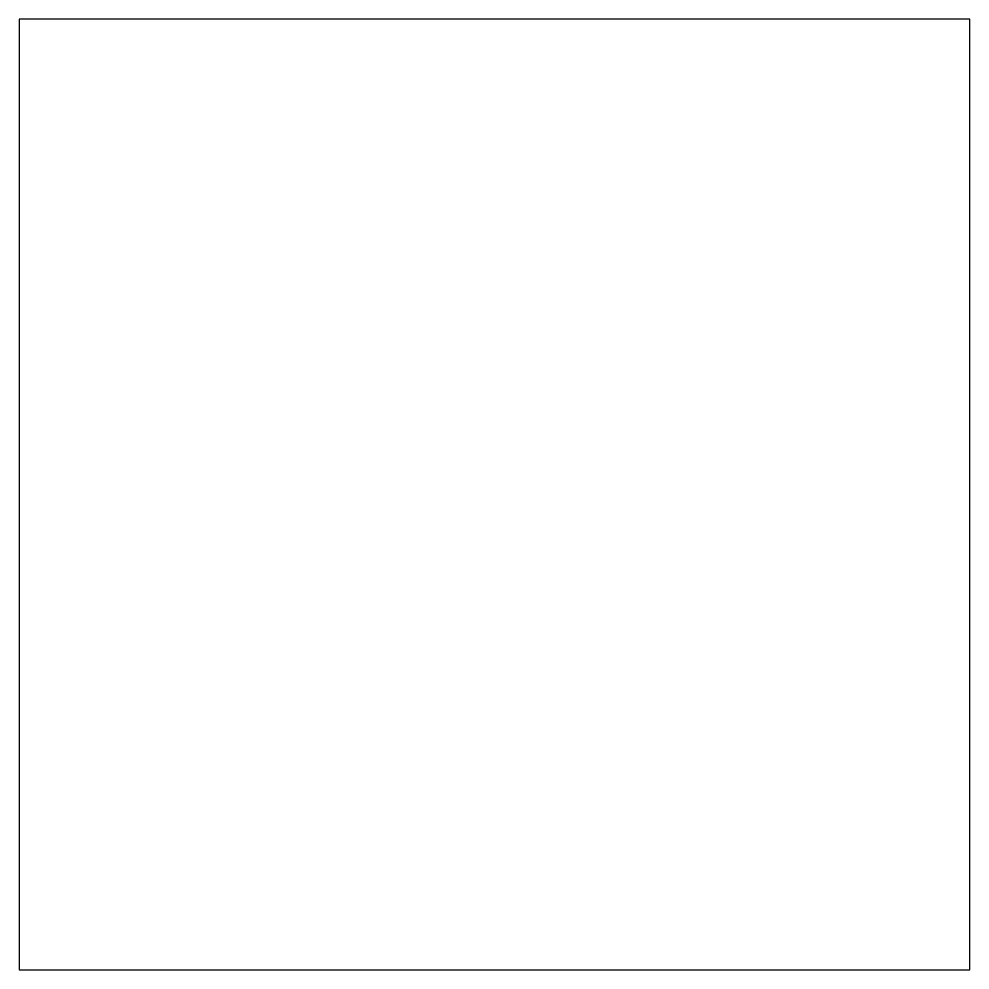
# Model space of a CAD drawing. Header units: metres. Extents: x 0 to 100, y 0 to 100.
import ezdxf

# ---------------------------------------------------------------- set-up
doc = ezdxf.new("R2010")
doc.units = ezdxf.units.M
doc.layers.add('PECAS_2D', color=3, linetype='Continuous')

msp = doc.modelspace()

# ---------------------------------------------------------------- linework, layer by layer
at = {"layer": 'PECAS_2D'}
msp.add_lwpolyline([(0, 0), (100, 0), (100, 100), (0, 100), (0, 0)], close=True, dxfattribs=at)

doc.saveas('drawing.dxf')
